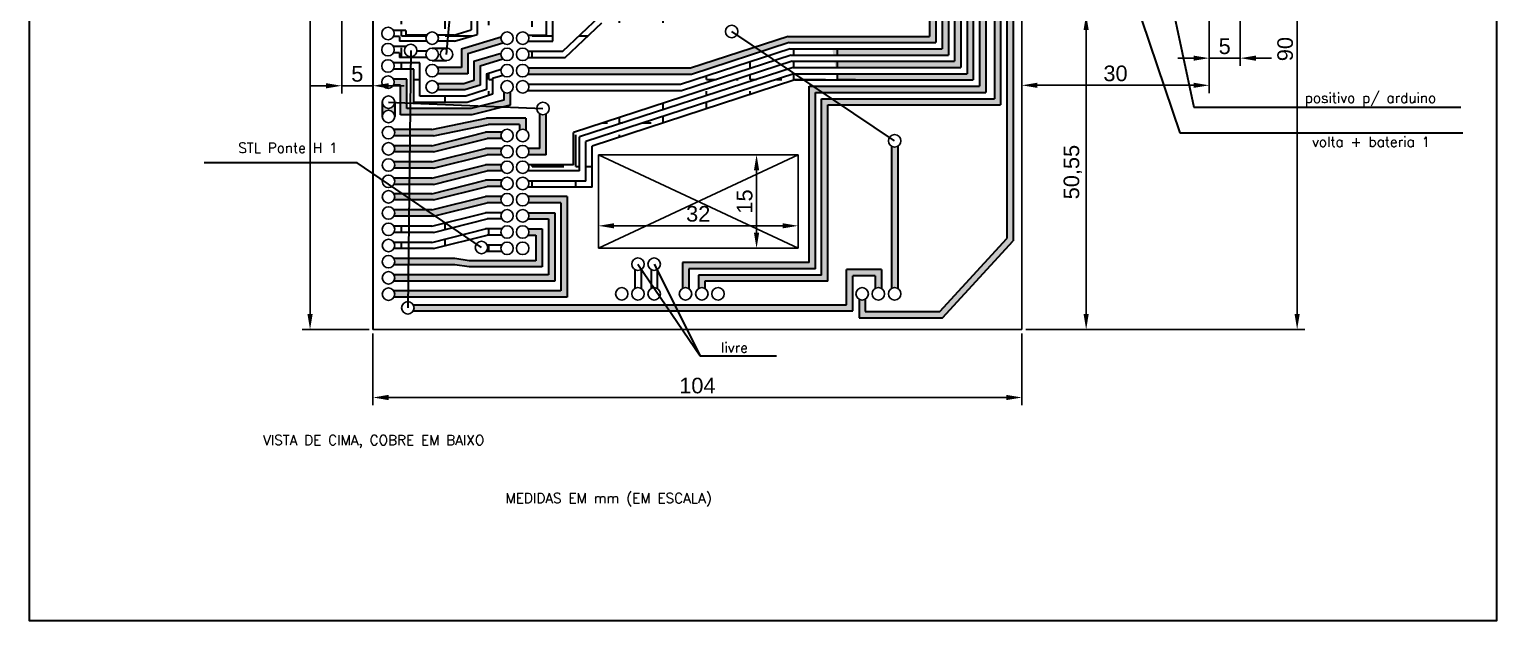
# Model space of a CAD drawing. Header units: millimetres. Extents: x -2700 to -2171, y -729 to -455.
# Drawn here: x -2700 to -2464.8, y -729.4 to -634.6 of the extents above; entities that cross this region are included whole.
import ezdxf

# ---------------------------------------------------------------- set-up
doc = ezdxf.new("R2010")
doc.units = ezdxf.units.MM
doc.styles.add('200-R060', font='romans.shx', dxfattribs={"height": 30})
doc.styles.get("Standard").update_dxf_attribs({"font": 'arial.ttf'})
doc.dimstyles.new('ISO-25', dxfattribs={"dimtxt": 2.5, "dimasz": 2.5, "dimexe": 1.25, "dimexo": 0.625, "dimtad": 1, "dimtxsty": 'Standard', "dimcen": 2.5, "dimadec": 0, "dimazin": 0, "dimtfac": 1, "dimtmove": 0, "dimatfit": 3, "dimfxl": 1, "dimarcsym": 0})
pattern_1 = [(0, (0, 0), (0, 6.985), [5.08, -1.905]), (90, (0, 0), (-6.985, 4e-16), [5.08, -1.905])]

# ---------------------------------------------------------------- blocks, each defined once
blk = doc.blocks.new('*D5')
at = {"color": 0, "lineweight": -2, "transparency": 16777216}
for p, q in [((-2645.53, -502.75), (-2656.23, -502.75)), ((-2654.98, -505.25), (-2654.98, -680.25)), ((-2645.53, -682.75), (-2656.23, -682.75))]:
    blk.add_line(p, q, dxfattribs=at)
at = {"color": 0, "lineweight": 30, "transparency": 16777216}
for points in [[(-2655.4, -505.25), (-2654.56, -505.25), (-2654.98, -502.75)], [(-2655.4, -680.25), (-2654.56, -680.25), (-2654.98, -682.75)]]:
    blk.add_solid(points, dxfattribs=at)
at = {"layer": 'Defpoints', "color": 0, "lineweight": 30, "transparency": 16777216}
for p in [(-2644.91, -502.75), (-2654.98, -682.75), (-2644.91, -682.75)]:
    blk.add_point(p, dxfattribs=at)
at = {"color": 0, "lineweight": 30, "transparency": 16777216, "insert": (-2656.88, -592.75), "char_height": 2.5, "attachment_point": 5, "rotation": 90}
blk.add_mtext('180', dxfattribs=at)
blk = doc.blocks.new('*D6')
at = {"color": 0, "lineweight": -2, "transparency": 16777216}
for p, q in [((-2575.93, -592.75), (-2495.55, -592.75)), ((-2496.8, -595.25), (-2496.8, -680.25)), ((-2538.93, -682.75), (-2495.55, -682.75))]:
    blk.add_line(p, q, dxfattribs=at)
at = {"color": 0, "lineweight": 30, "transparency": 16777216}
for points in [[(-2497.22, -595.25), (-2496.39, -595.25), (-2496.8, -592.75)], [(-2497.22, -680.25), (-2496.39, -680.25), (-2496.8, -682.75)]]:
    blk.add_solid(points, dxfattribs=at)
at = {"layer": 'Defpoints', "color": 0, "lineweight": 30, "transparency": 16777216}
for p in [(-2576.56, -592.75), (-2539.56, -682.75), (-2496.8, -682.75)]:
    blk.add_point(p, dxfattribs=at)
at = {"color": 0, "lineweight": 30, "transparency": 16777216, "insert": (-2498.71, -637.75), "char_height": 2.5, "attachment_point": 5, "rotation": 90}
blk.add_mtext('90', dxfattribs=at)
blk = doc.blocks.new('*D7')
at = {"color": 0, "lineweight": -2, "transparency": 16777216}
for p, q in [((-2608.78, -669.08), (-2608.78, -664.85)), ((-2576.77, -669.07), (-2576.77, -664.85)), ((-2606.28, -666.1), (-2579.27, -666.1))]:
    blk.add_line(p, q, dxfattribs=at)
at = {"color": 0, "lineweight": 30, "transparency": 16777216}
for points in [[(-2606.28, -665.68), (-2606.28, -666.51), (-2608.78, -666.1)], [(-2579.27, -665.68), (-2579.27, -666.51), (-2576.77, -666.1)]]:
    blk.add_solid(points, dxfattribs=at)
at = {"layer": 'Defpoints', "color": 0, "lineweight": 30, "transparency": 16777216}
for p in [(-2576.77, -666.1), (-2608.78, -669.7), (-2576.77, -669.7)]:
    blk.add_point(p, dxfattribs=at)
at = {"color": 0, "lineweight": 30, "transparency": 16777216, "insert": (-2592.78, -664.19), "char_height": 2.5, "attachment_point": 5}
blk.add_mtext('32', dxfattribs=at)
blk = doc.blocks.new('*D8')
at = {"color": 0, "lineweight": -2, "transparency": 16777216}
for p, q in [((-2577.4, -654.7), (-2584.68, -654.7)), ((-2583.43, -657.2), (-2583.43, -667.2)), ((-2577.4, -669.7), (-2584.68, -669.7))]:
    blk.add_line(p, q, dxfattribs=at)
at = {"color": 0, "lineweight": 30, "transparency": 16777216}
for points in [[(-2583.85, -657.2), (-2583.01, -657.2), (-2583.43, -654.7)], [(-2583.85, -667.2), (-2583.01, -667.2), (-2583.43, -669.7)]]:
    blk.add_solid(points, dxfattribs=at)
at = {"layer": 'Defpoints', "color": 0, "lineweight": 30, "transparency": 16777216}
for p in [(-2576.77, -654.7), (-2583.43, -669.7), (-2576.77, -669.7)]:
    blk.add_point(p, dxfattribs=at)
at = {"color": 0, "lineweight": 30, "transparency": 16777216, "insert": (-2585.33, -662.2), "char_height": 2.5, "attachment_point": 5, "rotation": 90}
blk.add_mtext('15', dxfattribs=at)
blk = doc.blocks.new('*D9')
at = {"color": 0, "lineweight": -2, "transparency": 16777216}
for p, q in [((-2644.91, -683.38), (-2644.91, -694.89)), ((-2540.91, -683.38), (-2540.91, -694.89)), ((-2642.41, -693.64), (-2543.41, -693.64))]:
    blk.add_line(p, q, dxfattribs=at)
at = {"color": 0, "lineweight": 30, "transparency": 16777216}
for points in [[(-2642.41, -693.22), (-2642.41, -694.06), (-2644.91, -693.64)], [(-2543.41, -693.22), (-2543.41, -694.06), (-2540.91, -693.64)]]:
    blk.add_solid(points, dxfattribs=at)
at = {"layer": 'Defpoints', "color": 0, "lineweight": 30, "transparency": 16777216}
for p in [(-2644.91, -682.75), (-2540.91, -682.75), (-2540.91, -693.64)]:
    blk.add_point(p, dxfattribs=at)
at = {"color": 0, "lineweight": 30, "transparency": 16777216, "insert": (-2592.91, -691.74), "char_height": 2.5, "attachment_point": 5}
blk.add_mtext('104', dxfattribs=at)
blk = doc.blocks.new('*D10')
at = {"color": 0, "lineweight": -2, "transparency": 16777216}
for p, q in [((-2540.28, -632.2), (-2529.36, -632.2)), ((-2530.61, -680.25), (-2530.61, -634.7)), ((-2540.28, -682.75), (-2529.36, -682.75))]:
    blk.add_line(p, q, dxfattribs=at)
at = {"color": 0, "lineweight": 30, "transparency": 16777216}
for points in [[(-2531.03, -634.7), (-2530.2, -634.7), (-2530.61, -632.2)], [(-2531.03, -680.25), (-2530.2, -680.25), (-2530.61, -682.75)]]:
    blk.add_solid(points, dxfattribs=at)
at = {"layer": 'Defpoints', "color": 0, "lineweight": 30, "transparency": 16777216}
for p in [(-2540.91, -632.2), (-2530.61, -632.2), (-2540.91, -682.75)]:
    blk.add_point(p, dxfattribs=at)
at = {"color": 0, "lineweight": 30, "transparency": 16777216, "insert": (-2532.74, -657.48), "char_height": 2.5, "attachment_point": 5, "rotation": 90}
blk.add_mtext('50,55', dxfattribs=at)
blk = doc.blocks.new('*D18')
at = {"color": 0, "lineweight": -2, "transparency": 16777216}
for p, q in [((-2540.91, -632.83), (-2540.91, -644.81)), ((-2510.91, -632.83), (-2510.91, -644.81)), ((-2538.41, -643.56), (-2513.41, -643.56))]:
    blk.add_line(p, q, dxfattribs=at)
at = {"color": 0, "lineweight": 30, "transparency": 16777216}
for points in [[(-2538.41, -643.14), (-2538.41, -643.98), (-2540.91, -643.56)], [(-2513.41, -643.14), (-2513.41, -643.98), (-2510.91, -643.56)]]:
    blk.add_solid(points, dxfattribs=at)
at = {"layer": 'Defpoints', "color": 0, "lineweight": 30, "transparency": 16777216}
for p in [(-2540.91, -632.2), (-2510.91, -632.2), (-2510.91, -643.56)]:
    blk.add_point(p, dxfattribs=at)
at = {"color": 0, "lineweight": 30, "transparency": 16777216, "insert": (-2525.91, -641.66), "char_height": 2.5, "attachment_point": 5}
blk.add_mtext('30', dxfattribs=at)
blk = doc.blocks.new('*D32')
at = {"color": 0, "lineweight": -2, "transparency": 16777216}
for p, q in [((-2649.91, -627.38), (-2649.91, -644.88)), ((-2644.91, -627.38), (-2644.91, -644.88)), ((-2652.41, -643.63), (-2654.91, -643.63)), ((-2649.91, -643.63), (-2644.91, -643.63)), ((-2642.41, -643.63), (-2639.91, -643.63))]:
    blk.add_line(p, q, dxfattribs=at)
at = {"color": 0, "lineweight": 30, "transparency": 16777216}
for points in [[(-2652.41, -643.22), (-2652.41, -644.05), (-2649.91, -643.63)], [(-2642.41, -643.22), (-2642.41, -644.05), (-2644.91, -643.63)]]:
    blk.add_solid(points, dxfattribs=at)
at = {"layer": 'Defpoints', "color": 0, "lineweight": 30, "transparency": 16777216}
for p in [(-2649.91, -626.75), (-2644.91, -626.75), (-2644.91, -643.63)]:
    blk.add_point(p, dxfattribs=at)
at = {"color": 0, "lineweight": 30, "transparency": 16777216, "insert": (-2647.41, -641.74), "char_height": 2.5, "attachment_point": 5}
blk.add_mtext('5', dxfattribs=at)
blk = doc.blocks.new('*D34')
at = {"color": 0, "lineweight": -2, "transparency": 16777216}
for p, q in [((-2505.91, -627.38), (-2505.91, -640.45)), ((-2510.91, -632.83), (-2510.91, -640.45)), ((-2513.41, -639.2), (-2515.91, -639.2)), ((-2505.91, -639.2), (-2510.91, -639.2)), ((-2503.41, -639.2), (-2500.91, -639.2))]:
    blk.add_line(p, q, dxfattribs=at)
at = {"color": 0, "lineweight": 30, "transparency": 16777216}
for points in [[(-2513.41, -638.79), (-2513.41, -639.62), (-2510.91, -639.2)], [(-2503.41, -638.79), (-2503.41, -639.62), (-2505.91, -639.2)]]:
    blk.add_solid(points, dxfattribs=at)
at = {"layer": 'Defpoints', "color": 0, "lineweight": 30, "transparency": 16777216}
for p in [(-2505.91, -626.75), (-2510.91, -632.2), (-2510.91, -639.2)]:
    blk.add_point(p, dxfattribs=at)
at = {"color": 0, "lineweight": 30, "transparency": 16777216, "insert": (-2508.41, -637.31), "char_height": 2.5, "attachment_point": 5}
blk.add_mtext('5', dxfattribs=at)

msp = doc.modelspace()

# ---------------------------------------------------------------- hatches: boundary and pattern name
at = {"lineweight": 30}
h = msp.add_hatch(color=2, dxfattribs=at)
h.dxf.hatch_style = 1
h.paths.add_polyline_path([(-2526.909, -563.157), (-2527.909, -563.157), (-2527.909, -590.77), (-2527.909, -597.656), (-2534.487, -597.656), (-2534.487, -607.335), (-2535.121, -607.335, -0.1316527), (-2534.987, -607.835, -0.1316527), (-2535.121, -608.335), (-2533.487, -608.335), (-2533.487, -598.656), (-2522.495, -598.656), (-2522.495, -610.785), (-2521.495, -610.749), (-2521.495, -597.656), (-2526.909, -597.656), (-2526.909, -590.77)])
h.paths.add_polyline_path([(-2528.909, -563.157), (-2529.909, -563.157), (-2529.909, -595.656), (-2533.851, -595.656), (-2536.487, -595.656), (-2536.487, -604.469, -0.2679496), (-2535.487, -604.469), (-2535.487, -596.656), (-2528.909, -596.656)])
h.paths.add_polyline_path([(-2535.217, -591.136), (-2536.235, -591.136), (-2536.235, -582.882), (-2538.27, -582.882, -0.1316527), (-2538.136, -583.382, -0.1316527), (-2538.27, -583.882), (-2537.235, -583.882), (-2537.235, -591.136), (-2542.407, -591.136), (-2542.407, -611.5), (-2541.407, -611.464), (-2541.407, -592.136), (-2535.217, -592.136, -0.1316527), (-2535.351, -591.636, -0.1316527)])
h.paths.add_polyline_path([(-2541.407, -611.464), (-2542.407, -611.5), (-2542.407, -624.677), (-2532.009, -624.677), (-2532.009, -618.673), (-2535.121, -618.673, -0.1316527), (-2534.987, -619.173, -0.1316527), (-2535.121, -619.673), (-2533.009, -619.673), (-2533.009, -623.677), (-2541.407, -623.677)], flags=17)
h.paths.add_polyline_path([(-2527.928, -613.735), (-2535.487, -613.735), (-2535.487, -611.251), (-2535.595, -611.255, -0.1854386), (-2536.312, -611.281), (-2536.487, -611.287), (-2536.487, -614.735), (-2528.928, -614.735), (-2528.928, -627.677), (-2545.316, -627.677), (-2545.316, -645.706), (-2569.95, -645.706), (-2569.782, -646.706), (-2544.316, -646.706), (-2544.316, -628.677), (-2527.928, -628.677)])
h.paths.add_polyline_path([(-2530.009, -616.173), (-2535.121, -616.173, -0.1316527), (-2534.987, -616.673, -0.1316527), (-2535.121, -617.173), (-2531.009, -617.173), (-2531.009, -625.677), (-2547.697, -625.677), (-2547.697, -643.706), (-2570.285, -643.706), (-2570.117, -644.706), (-2546.697, -644.706), (-2546.697, -626.677), (-2530.009, -626.677)])
h = msp.add_hatch(dxfattribs=at)
h.set_pattern_fill('ANGLE', color=2)
h.set_pattern_definition(pattern_1)
h.paths.add_polyline_path([(-2620.53, -580.413), (-2621.53, -580.413), (-2621.53, -618.689), (-2617.1, -623.844), (-2617.1, -635.502), (-2620.041, -635.502, -0.1316527), (-2619.907, -636.002, -0.1316527), (-2620.041, -636.502), (-2616.1, -636.502), (-2616.1, -623.473), (-2620.53, -618.318)])
h = msp.add_hatch(color=2, dxfattribs=at)
h.dxf.hatch_style = 1
h.paths.add_polyline_path([(-2542.316, -668.505), (-2542.316, -631.202), (-2526.316, -631.202), (-2521.495, -611.344), (-2521.495, -610.749), (-2522.495, -610.785), (-2522.495, -611.224), (-2527.103, -630.202), (-2543.316, -630.202), (-2543.316, -668.116), (-2554.065, -679.842), (-2566.007, -679.842), (-2566.007, -677.868, -0.2679496), (-2567.007, -677.868), (-2567.007, -680.842), (-2553.625, -680.842)])
h = msp.add_hatch(dxfattribs=at)
h.set_pattern_fill('ANGLE', color=2)
h.set_pattern_definition(pattern_1)
h.paths.add_polyline_path([(-2633.907, -611.509), (-2634.907, -611.496), (-2634.907, -623.873), (-2632.01, -626.391), (-2631.9, -625.162), (-2633.907, -623.417)])
h.paths.add_polyline_path([(-2631.107, -611.545), (-2632.107, -611.532), (-2632.107, -621.037, -0.2679496), (-2631.107, -621.037)])
h.paths.add_polyline_path([(-2631.9, -625.162), (-2632.01, -626.391), (-2629.186, -628.847), (-2629.186, -634.652), (-2631.961, -635.502), (-2632.83, -635.502), (-2632.92, -636.502), (-2631.811, -636.502), (-2628.186, -635.391), (-2628.186, -628.391)])
h.paths.add_polyline_path([(-2632.83, -635.502), (-2634.541, -635.502, -0.1316527), (-2634.407, -636.002, -0.1316527), (-2634.541, -636.502), (-2632.92, -636.502)])
h.paths.add_polyline_path([(-2625.46, -625.173), (-2629.101, -620.935), (-2629.101, -611.571), (-2630.101, -611.558), (-2630.101, -621.306), (-2626.46, -625.543), (-2626.46, -633.902), (-2624.273, -633.902, -0.1316527), (-2624.407, -633.402, -0.1316527), (-2624.273, -632.902), (-2625.46, -632.902)])
h.paths.add_polyline_path([(-2622.907, -625.075), (-2627.101, -620.194), (-2627.101, -611.597), (-2628.101, -611.584), (-2628.101, -620.565), (-2623.907, -625.446), (-2623.907, -629.936, -0.2679496), (-2622.907, -629.936)])
h.paths.add_polyline_path([(-2620.407, -624.916), (-2625.03, -619.536), (-2625.03, -611.623), (-2626.03, -611.61), (-2626.03, -619.907), (-2621.407, -625.287), (-2621.407, -629.936, -0.2679496), (-2620.407, -629.936)])
h.paths.add_polyline_path([(-2618.1, -624.532), (-2623.03, -618.795), (-2623.03, -611.649), (-2624.03, -611.636), (-2624.03, -619.165), (-2619.1, -624.902), (-2619.1, -633.202), (-2619.927, -633.202, -0.050395), (-2619.907, -633.402, -0.2360462), (-2620.307, -634.202), (-2618.1, -634.202)])
h.paths.add_polyline_path([(-2616.1, -623.473), (-2620.53, -618.318), (-2620.53, -611.681), (-2621.53, -611.668), (-2621.53, -618.689), (-2617.1, -623.844), (-2617.1, -635.502), (-2620.041, -635.502, -0.1316527), (-2619.907, -636.002, -0.1316527), (-2620.041, -636.502), (-2616.1, -636.502)])
h.paths.add_polyline_path([(-2608.209, -633.519), (-2592.307, -633.519), (-2589.505, -626.332, -0.2679496), (-2590.437, -625.969), (-2592.991, -632.519), (-2608.608, -632.519), (-2614.492, -638.102), (-2620.041, -638.102, -0.1316527), (-2619.907, -638.602, -0.1316527), (-2620.041, -639.102), (-2614.093, -639.102)])
h = msp.add_hatch(color=2, dxfattribs=at)
h.dxf.hatch_style = 1
h.paths.add_polyline_path([(-2554.697, -615.294), (-2555.697, -615.249), (-2555.697, -635.706), (-2571.626, -635.706), (-2571.458, -636.706), (-2554.697, -636.706)])
h.paths.add_polyline_path([(-2552.697, -615.385), (-2553.697, -615.339), (-2553.697, -637.706), (-2571.29, -637.706), (-2571.123, -638.706), (-2552.697, -638.706)])
h.paths.add_polyline_path([(-2550.697, -615.475), (-2551.697, -615.43), (-2551.697, -639.706), (-2570.955, -639.706), (-2570.788, -640.706), (-2550.697, -640.706)])
h.paths.add_polyline_path([(-2548.697, -615.566), (-2549.697, -615.52), (-2549.697, -641.706), (-2570.62, -641.706), (-2570.452, -642.706), (-2548.697, -642.706)])
h = msp.add_hatch(dxfattribs=at)
h.set_pattern_fill('ANGLE', color=2)
h.set_pattern_definition(pattern_1)
h.paths.add_polyline_path([(-2625.724, -642.436), (-2624.088, -641.934, -0.2082155), (-2624.407, -641.202, -0.0565776), (-2624.381, -640.978), (-2626.724, -641.697), (-2626.724, -644.239), (-2630.018, -645.302), (-2634.541, -645.302), (-2637.375, -645.302), (-2637.375, -639.952), (-2638.875, -639.952), (-2638.886, -640.952), (-2638.375, -640.952), (-2638.375, -646.302), (-2629.828, -646.302), (-2625.724, -644.969)])
h.paths.add_polyline_path([(-2638.875, -639.952), (-2641.615, -639.952, -0.1316527), (-2641.481, -640.452, -0.1316527), (-2641.615, -640.952), (-2638.886, -640.952)])
h.paths.add_polyline_path([(-2639.648, -637.362), (-2639.648, -637.352), (-2641.615, -637.352, -0.1316527), (-2641.481, -637.852, -0.1316527), (-2641.615, -638.352), (-2640.648, -638.352), (-2640.648, -639.102), (-2638.865, -639.102), (-2638.864, -638.969, -0.4109385), (-2639.853, -637.969, -0.1643158)])
h.paths.add_polyline_path([(-2636.273, -638.102), (-2637.862, -638.102, -0.3786113), (-2638.864, -638.969), (-2638.865, -639.102), (-2636.273, -639.102, -0.1316527), (-2636.407, -638.602, -0.1316527)])
h.paths.add_polyline_path([(-2636.407, -636.002, -0.1316527), (-2636.273, -635.502), (-2639.648, -635.502), (-2639.648, -634.752), (-2641.615, -634.752, -0.1316527), (-2641.481, -635.252, -0.1316527), (-2641.615, -635.752), (-2640.648, -635.752), (-2640.648, -636.502), (-2636.273, -636.502, -0.1316527)])
h.paths.add_polyline_path([(-2639.927, -632.752, -0.4142136), (-2638.927, -631.752), (-2642.481, -631.752, -0.4142135), (-2641.481, -632.752, -0.4142136), (-2642.481, -633.752), (-2638.927, -633.752, -0.4142135)])
h.paths.add_polyline_path([(-2638.927, -628.702, -0.4142136), (-2639.927, -627.702), (-2640.642, -627.702), (-2643.064, -629.44, -0.61075), (-2641.481, -630.252, -0.2416576), (-2641.898, -631.065), (-2638.927, -628.933)])
h.paths.add_polyline_path([(-2639.509, -626.89), (-2640.642, -627.702), (-2639.927, -627.702, -0.2416576)])
h.paths.add_polyline_path([(-2634.407, -627.109, -1), (-2636.407, -627.109), (-2636.407, -629.771), (-2635.938, -630.155, -0.5895537), (-2634.407, -631.002)])
h.paths.add_polyline_path([(-2636.407, -629.771), (-2636.407, -631.002, -0.2582148), (-2635.938, -630.155)])
h.paths.add_polyline_path([(-2632.626, -632.869), (-2633.073, -632.502), (-2635.407, -632.502, -0.4142136), (-2634.407, -633.502, -0.4142136), (-2635.407, -634.502), (-2632.74, -634.502), (-2632.698, -634.036, -0.1416127), (-2632.852, -633.502, -0.1733071)])
h.paths.add_polyline_path([(-2632.56, -632.502), (-2633.073, -632.502), (-2632.626, -632.869, -0.013939), (-2632.589, -632.827)])
h.paths.add_polyline_path([(-2631.852, -632.502), (-2632.56, -632.502), (-2632.589, -632.827, -0.2101735)])
h = msp.add_hatch(color=2, dxfattribs=at)
h.dxf.hatch_style = 1
h.paths.add_polyline_path([(-2624.088, -636.734, -0.2082155), (-2624.407, -636.002, -0.0565776), (-2624.381, -635.778), (-2630.724, -637.723), (-2630.724, -640.702), (-2634.541, -640.702, -0.1316527), (-2634.407, -641.202, -0.1316527), (-2634.541, -641.702), (-2629.724, -641.702), (-2629.724, -638.463)])
h.paths.add_polyline_path([(-2628.724, -639.71), (-2628.724, -642.783), (-2630.333, -643.302), (-2634.541, -643.302, -0.1316527), (-2634.407, -643.802, -0.1316527), (-2634.541, -644.302), (-2630.175, -644.302), (-2627.724, -643.511), (-2627.724, -640.449), (-2624.088, -639.334, -0.2082155), (-2624.407, -638.602, -0.0565776), (-2624.381, -638.378)])
h.paths.add_polyline_path([(-2639.467, -647.302), (-2639.467, -642.552), (-2641.615, -642.552, -0.1316527), (-2641.481, -643.052, -0.1316527), (-2641.615, -643.552), (-2640.467, -643.552), (-2640.467, -648.302), (-2629.045, -648.302), (-2622.907, -646.735), (-2622.907, -644.668, -0.2679496), (-2623.907, -644.668), (-2623.907, -645.96), (-2629.139, -647.302)])
h.paths.add_polyline_path([(-2641.407, -648.555), (-2641.407, -646.257, -0.9999997), (-2643.407, -646.257), (-2643.407, -648.555, -0.9999997)])
h.paths.add_polyline_path([(-2635.198, -651.654), (-2626.395, -649.839), (-2621.407, -649.839), (-2621.407, -650.736, -0.2679496), (-2620.407, -650.736), (-2620.407, -648.839), (-2626.685, -648.839), (-2635.489, -650.654), (-2641.541, -650.654, -0.1316527), (-2641.407, -651.154, -0.1316527), (-2641.541, -651.654)])
h.paths.add_polyline_path([(-2641.541, -653.254, -0.1316527), (-2641.407, -653.754, -0.1316527), (-2641.541, -654.254), (-2635.198, -654.254), (-2626.595, -652.102), (-2624.273, -652.102, -0.1316527), (-2624.407, -651.602, -0.1316527), (-2624.273, -651.102), (-2626.885, -651.102), (-2635.489, -653.254)])
h.paths.add_polyline_path([(-2641.541, -655.854, -0.1316527), (-2641.407, -656.354, -0.1316527), (-2641.541, -656.854), (-2635.198, -656.854), (-2626.595, -654.702), (-2624.273, -654.702, -0.1316527), (-2624.407, -654.202, -0.1316527), (-2624.273, -653.702), (-2626.885, -653.702), (-2635.489, -655.854)])
h.paths.add_polyline_path([(-2641.541, -658.454, -0.1316527), (-2641.407, -658.954, -0.1316527), (-2641.541, -659.454), (-2635.198, -659.454), (-2626.595, -657.302), (-2624.207, -657.302, -0.1622779), (-2624.407, -656.702, -0.1032438), (-2624.323, -656.302), (-2626.885, -656.302), (-2635.489, -658.454)])
h.paths.add_polyline_path([(-2635.198, -661.954), (-2626.595, -659.802), (-2624.273, -659.802, -0.1316527), (-2624.407, -659.302, -0.1316527), (-2624.273, -658.802), (-2626.885, -658.802), (-2635.489, -660.954), (-2641.541, -660.954, -0.1316527), (-2641.407, -661.454, -0.1316527), (-2641.541, -661.954)])
h.paths.add_polyline_path([(-2635.198, -664.554), (-2626.595, -662.402), (-2624.273, -662.402, -0.1316527), (-2624.407, -661.902, -0.1316527), (-2624.273, -661.402), (-2626.885, -661.402), (-2635.489, -663.554), (-2641.541, -663.554, -0.1316527), (-2641.407, -664.054, -0.1316527), (-2641.541, -664.554)])
h.paths.add_polyline_path([(-2620.041, -653.702, -0.1316527), (-2619.907, -654.202, -0.1316527), (-2620.041, -654.702), (-2617.161, -654.702), (-2617.161, -648.142, -0.2679496), (-2618.161, -648.142), (-2618.161, -653.702)])
h = msp.add_hatch(color=2, dxfattribs=at)
h.dxf.hatch_style = 1
h.paths.add_polyline_path([(-2578.225, -636.706), (-2571.458, -636.706), (-2571.626, -635.706), (-2578.383, -635.706), (-2594.024, -640.802), (-2619.99, -640.802, -0.1032438), (-2619.907, -641.202, -0.1622779), (-2620.107, -641.802), (-2593.865, -641.802)])
h = msp.add_hatch(dxfattribs=at)
h.set_pattern_fill('ANGLE', color=2)
h.set_pattern_definition(pattern_1)
h.paths.add_polyline_path([(-2633.109, -637.602), (-2635.407, -637.602, -0.4142134), (-2634.407, -638.602, -0.4142136), (-2635.407, -639.602), (-2633.109, -639.602, -0.4142134), (-2634.109, -638.602, -0.4142136)])
h = msp.add_hatch(dxfattribs=at)
h.set_pattern_fill('ANGLE', color=2)
h.set_pattern_definition(pattern_1)
h.paths.add_polyline_path([(-2580.518, -639.557), (-2581.572, -638.849), (-2595.613, -643.424), (-2619.981, -643.424, -0.0973974), (-2619.907, -643.802, -0.1691958), (-2620.123, -644.424), (-2595.454, -644.424)])
h.paths.add_polyline_path([(-2567.783, -637.706), (-2578.066, -637.706), (-2581.572, -638.849), (-2580.518, -639.557), (-2577.907, -638.706), (-2567.735, -638.706)])
h.paths.add_polyline_path([(-2567.687, -639.706), (-2577.748, -639.706), (-2579.464, -640.266), (-2578.411, -640.974), (-2577.589, -640.706), (-2567.64, -640.706)])
h.paths.add_polyline_path([(-2567.592, -641.706), (-2577.321, -641.706), (-2575.834, -642.706), (-2567.544, -642.706)])
h.paths.add_polyline_path([(-2577.272, -642.706), (-2575.834, -642.706), (-2577.321, -641.706), (-2577.431, -641.706), (-2610.779, -652.572), (-2610.779, -658.924), (-2619.981, -658.924, -0.0973974), (-2619.907, -659.302, -0.1691958), (-2620.123, -659.924), (-2609.779, -659.924), (-2609.779, -653.298)])
h.paths.add_polyline_path([(-2578.411, -640.974), (-2579.464, -640.266), (-2612.779, -651.12), (-2612.779, -656.302), (-2619.99, -656.302, -0.1032438), (-2619.907, -656.702, -0.1622779), (-2620.107, -657.302), (-2611.779, -657.302), (-2611.779, -651.846)])
h = msp.add_hatch(color=2, dxfattribs=at)
h.dxf.hatch_style = 1
h.paths.add_polyline_path([(-2574.009, -644.706), (-2570.117, -644.706), (-2570.285, -643.706), (-2575.009, -643.706), (-2575.009, -671.995), (-2595.307, -672.002), (-2595.307, -676.136, -0.2679496), (-2594.307, -676.136), (-2594.307, -673.002), (-2574.009, -672.995)])
h.paths.add_polyline_path([(-2572.009, -646.706), (-2569.782, -646.706), (-2569.95, -645.706), (-2573.009, -645.706), (-2573.009, -673.995), (-2592.707, -674.002), (-2592.707, -676.136, -0.2679496), (-2591.707, -676.136), (-2591.707, -675.002), (-2572.009, -674.994)])
h.paths.add_polyline_path([(-2563.407, -673.1), (-2569.009, -673.1), (-2569.009, -678.752), (-2638.449, -678.752, -0.1316527), (-2638.315, -679.252, -0.1316527), (-2638.449, -679.752), (-2568.009, -679.752), (-2568.009, -674.1), (-2564.407, -674.1), (-2564.407, -676.136, -0.2679496), (-2563.407, -676.136)])
h.paths.add_polyline_path([(-2560.807, -653.34, -0.2679496), (-2561.807, -653.34), (-2561.807, -676.136, -0.2679496), (-2560.807, -676.136)])
h = msp.add_hatch(color=2, dxfattribs=at)
h.dxf.hatch_style = 1
h.paths.add_polyline_path([(-2614.779, -662.402), (-2614.779, -676.554), (-2641.541, -676.554, -0.1316527), (-2641.407, -677.054, -0.1316527), (-2641.541, -677.554), (-2613.779, -677.554), (-2613.779, -661.402), (-2620.041, -661.402, -0.1316548), (-2619.907, -661.902, -0.1316506), (-2620.041, -662.402)])
h.paths.add_polyline_path([(-2615.779, -664.002), (-2620.041, -664.002, -0.1316527), (-2619.907, -664.502, -0.1316527), (-2620.041, -665.002), (-2616.779, -665.002), (-2616.779, -673.954), (-2641.541, -673.954, -0.1316527), (-2641.407, -674.454, -0.1316527), (-2641.541, -674.954), (-2615.779, -674.954)], flags=17)
h.paths.add_polyline_path([(-2617.779, -666.602), (-2620.041, -666.602, -0.1316527), (-2619.907, -667.102, -0.1316527), (-2620.041, -667.602), (-2618.779, -667.602), (-2618.779, -671.702), (-2629.471, -671.702), (-2631.792, -671.354), (-2641.541, -671.354, -0.1316527), (-2641.407, -671.854, -0.1316527), (-2641.541, -672.354), (-2631.792, -672.354), (-2629.471, -672.702), (-2617.779, -672.702)], flags=16)
h = msp.add_hatch(dxfattribs=at)
h.set_pattern_fill('ANGLE', color=2)
h.set_pattern_definition(pattern_1)
h.paths.add_polyline_path([(-2626.595, -667.602), (-2624.273, -667.602, -0.1316527), (-2624.407, -667.102, -0.1316527), (-2624.273, -666.602), (-2626.885, -666.602), (-2635.489, -668.754), (-2639.197, -668.754), (-2639.209, -669.754), (-2635.198, -669.754)])
h.paths.add_polyline_path([(-2639.197, -668.754), (-2641.541, -668.754, -0.1316527), (-2641.407, -669.254, -0.1316527), (-2641.541, -669.754), (-2639.209, -669.754)])
h.paths.add_polyline_path([(-2639.168, -666.154), (-2641.541, -666.154, -0.1316527), (-2641.407, -666.654, -0.1316527), (-2641.541, -667.154), (-2639.18, -667.154)])
h.paths.add_polyline_path([(-2626.595, -665.002), (-2624.273, -665.002, -0.1316527), (-2624.407, -664.502, -0.1316527), (-2624.273, -664.002), (-2626.885, -664.002), (-2635.489, -666.154), (-2639.168, -666.154), (-2639.18, -667.154), (-2635.198, -667.154)])
h = msp.add_hatch(dxfattribs=at)
h.set_pattern_fill('ANGLE', color=2)
h.set_pattern_definition(pattern_1)
h.paths.add_polyline_path([(-2624.407, -669.702, -0.1316527), (-2624.273, -669.202), (-2626.588, -669.202, -0.0973974), (-2626.514, -669.581, -0.1691958), (-2626.73, -670.202), (-2624.273, -670.202, -0.1316527)])
h = msp.add_hatch(dxfattribs=at)
h.set_pattern_fill('ANGLE', color=2)
h.set_pattern_definition(pattern_1)
h.paths.add_polyline_path([(-2624.407, -669.702, -0.1316527), (-2624.273, -669.202), (-2625.995, -669.202, -0.0973974), (-2625.921, -669.581, -0.1691958), (-2626.137, -670.202), (-2624.273, -670.202, -0.1316527)])
h = msp.add_hatch(dxfattribs=at)
h.set_pattern_fill('ANGLE', color=2)
h.set_pattern_definition(pattern_1)
h.paths.add_polyline_path([(-2601.932, -673.116, -0.2679496), (-2602.932, -673.116), (-2602.932, -676.136, -0.2679496), (-2601.932, -676.136)])
h.paths.add_polyline_path([(-2599.332, -673.116, -0.2679496), (-2600.332, -673.116), (-2600.332, -676.136, -0.2679496), (-2599.332, -676.136), (-2599.332, -675.002)])

# ---------------------------------------------------------------- linework, layer by layer
at = {"color": 2, "lineweight": 30}
for p, q in [((-2555.697, -571.518), (-2555.697, -635.706)), ((-2554.697, -571.59), (-2554.697, -636.706)), ((-2551.697, -571.518), (-2551.697, -639.706)), ((-2550.697, -571.59), (-2550.697, -640.706)), ((-2553.697, -574.681), (-2553.697, -637.706)), ((-2552.697, -574.753), (-2552.697, -638.706)), ((-2549.697, -574.681), (-2549.697, -641.706)), ((-2548.697, -574.753), (-2548.697, -642.706)), ((-2617.1, -635.502), (-2617.1, -623.844)), ((-2616.1, -636.502), (-2616.1, -623.473)), ((-2547.697, -625.677), (-2547.697, -643.706)), ((-2546.697, -626.677), (-2546.697, -644.706)), ((-2545.316, -627.677), (-2545.316, -645.706)), ((-2629.186, -628.847), (-2629.186, -634.652)), ((-2628.186, -628.391), (-2628.186, -635.391)), ((-2544.316, -628.677), (-2544.316, -646.706)), ((-2543.316, -630.202), (-2543.316, -668.116)), ((-2542.316, -631.202), (-2542.316, -668.505)), ((-2639.648, -634.752), (-2641.615, -634.752)), ((-2639.648, -634.752), (-2639.648, -635.502)), ((-2631.961, -635.502), (-2629.186, -634.652)), ((-2614.492, -638.102), (-2608.608, -632.519)), ((-2614.093, -639.102), (-2608.209, -633.519)), ((-2640.648, -635.752), (-2641.615, -635.752)), ((-2640.648, -635.752), (-2640.648, -636.502)), ((-2636.273, -636.502), (-2640.648, -636.502)), ((-2636.273, -635.502), (-2639.648, -635.502)), ((-2631.961, -635.502), (-2634.541, -635.502)), ((-2631.811, -636.502), (-2634.541, -636.502)), ((-2631.811, -636.502), (-2628.186, -635.391)), ((-2630.724, -637.723), (-2624.381, -635.778)), ((-2629.724, -638.463), (-2624.088, -636.734)), ((-2620.041, -635.502), (-2617.1, -635.502)), ((-2620.041, -636.502), (-2616.1, -636.502)), ((-2578.383, -635.706), (-2594.024, -640.802)), ((-2578.225, -636.706), (-2593.865, -641.802)), ((-2578.383, -635.706), (-2555.697, -635.706)), ((-2578.225, -636.706), (-2554.697, -636.706)), ((-2639.648, -637.352), (-2641.615, -637.352)), ((-2640.648, -638.352), (-2641.615, -638.352)), ((-2640.648, -638.352), (-2640.648, -639.102)), ((-2636.273, -639.102), (-2640.648, -639.102)), ((-2639.648, -637.352), (-2639.648, -637.362)), ((-2636.273, -638.102), (-2637.862, -638.102)), ((-2635.407, -637.602), (-2633.109, -637.602)), ((-2630.724, -637.723), (-2630.724, -640.702)), ((-2629.724, -638.463), (-2629.724, -641.702)), ((-2628.724, -639.71), (-2624.381, -638.378)), ((-2627.724, -640.449), (-2624.088, -639.334)), ((-2620.041, -638.102), (-2614.492, -638.102)), ((-2620.041, -639.102), (-2614.093, -639.102)), ((-2578.066, -637.706), (-2595.613, -643.424)), ((-2577.907, -638.706), (-2595.454, -644.424)), ((-2578.066, -637.706), (-2553.697, -637.706)), ((-2577.907, -638.706), (-2552.697, -638.706)), ((-2637.375, -639.952), (-2641.615, -639.952)), ((-2638.375, -640.952), (-2641.615, -640.952)), ((-2638.375, -646.302), (-2638.375, -640.952)), ((-2637.375, -645.302), (-2637.375, -639.952)), ((-2635.407, -639.602), (-2633.109, -639.602)), ((-2630.724, -640.702), (-2634.541, -640.702)), ((-2629.724, -641.702), (-2634.541, -641.702)), ((-2628.724, -639.71), (-2628.724, -642.783)), ((-2627.724, -640.449), (-2627.724, -643.511)), ((-2626.724, -641.697), (-2624.381, -640.978)), ((-2626.724, -641.697), (-2626.724, -644.239)), ((-2593.865, -641.802), (-2620.107, -641.802)), ((-2594.024, -640.802), (-2619.99, -640.802)), ((-2577.748, -639.706), (-2612.779, -651.12)), ((-2577.589, -640.706), (-2611.779, -651.846)), ((-2577.431, -641.706), (-2610.779, -652.572)), ((-2577.748, -639.706), (-2551.697, -639.706)), ((-2577.589, -640.706), (-2550.697, -640.706)), ((-2577.431, -641.706), (-2549.697, -641.706)), ((-2639.467, -642.552), (-2641.615, -642.552)), ((-2640.467, -643.552), (-2641.615, -643.552)), ((-2640.467, -648.302), (-2640.467, -643.552)), ((-2639.467, -647.302), (-2639.467, -642.552)), ((-2630.333, -643.302), (-2634.541, -643.302)), ((-2628.724, -642.783), (-2630.333, -643.302)), ((-2627.724, -643.511), (-2630.175, -644.302)), ((-2626.724, -644.239), (-2630.018, -645.302)), ((-2625.724, -642.436), (-2624.088, -641.934)), ((-2625.724, -642.436), (-2625.724, -644.969)), ((-2595.613, -643.424), (-2619.981, -643.424)), ((-2577.272, -642.706), (-2609.779, -653.298)), ((-2577.272, -642.706), (-2548.697, -642.706)), ((-2575.009, -671.995), (-2575.009, -643.706)), ((-2575.009, -643.706), (-2547.697, -643.706)), ((-2643.407, -646.257), (-2643.407, -648.555)), ((-2641.407, -646.257), (-2641.407, -648.555)), ((-2629.828, -646.302), (-2638.375, -646.302)), ((-2632.152, -645.302), (-2637.375, -645.302)), ((-2630.175, -644.302), (-2634.541, -644.302)), ((-2630.018, -645.302), (-2634.541, -645.302)), ((-2625.724, -644.969), (-2629.828, -646.302)), ((-2623.907, -645.96), (-2629.139, -647.302)), ((-2623.907, -644.668), (-2623.907, -645.96)), ((-2622.907, -644.668), (-2622.907, -646.735)), ((-2595.454, -644.424), (-2620.123, -644.424)), ((-2574.009, -672.995), (-2574.009, -644.706)), ((-2574.009, -644.706), (-2546.697, -644.706)), ((-2573.009, -673.995), (-2573.009, -645.706)), ((-2573.009, -645.706), (-2545.316, -645.706)), ((-2629.045, -648.302), (-2640.467, -648.302)), ((-2629.139, -647.302), (-2639.467, -647.302)), ((-2635.489, -650.654), (-2626.685, -648.839)), ((-2622.907, -646.735), (-2629.045, -648.302)), ((-2620.407, -648.839), (-2626.685, -648.839)), ((-2620.407, -648.839), (-2620.407, -650.736)), ((-2618.161, -653.702), (-2618.161, -648.142)), ((-2617.161, -654.702), (-2617.161, -648.142)), ((-2572.009, -674.994), (-2572.009, -646.706)), ((-2572.009, -646.706), (-2544.316, -646.706)), ((-2635.489, -650.654), (-2641.541, -650.654)), ((-2635.489, -653.254), (-2626.885, -651.102)), ((-2635.198, -651.654), (-2626.395, -649.839)), ((-2624.273, -651.102), (-2626.885, -651.102)), ((-2621.407, -649.839), (-2626.395, -649.839)), ((-2621.407, -649.839), (-2621.407, -650.736)), ((-2612.779, -656.302), (-2612.779, -651.12)), ((-2635.198, -651.654), (-2641.541, -651.654)), ((-2635.489, -653.254), (-2641.541, -653.254)), ((-2635.198, -654.254), (-2626.595, -652.102)), ((-2624.273, -652.102), (-2626.595, -652.102)), ((-2611.779, -657.302), (-2611.779, -651.846)), ((-2610.779, -658.924), (-2610.779, -652.572)), ((-2609.779, -659.924), (-2609.779, -653.298)), ((-2561.807, -653.34), (-2561.807, -676.136)), ((-2560.807, -653.34), (-2560.807, -676.136)), ((-2635.198, -654.254), (-2641.541, -654.254)), ((-2635.489, -655.854), (-2641.541, -655.854)), ((-2635.489, -655.854), (-2626.885, -653.702)), ((-2635.198, -656.854), (-2626.595, -654.702)), ((-2624.273, -653.702), (-2626.885, -653.702)), ((-2624.273, -654.702), (-2626.595, -654.702)), ((-2618.161, -653.702), (-2620.041, -653.702)), ((-2617.161, -654.702), (-2620.041, -654.702)), ((-2635.198, -656.854), (-2641.541, -656.854)), ((-2635.489, -658.454), (-2626.885, -656.302)), ((-2635.198, -659.454), (-2626.595, -657.302)), ((-2624.323, -656.302), (-2626.885, -656.302)), ((-2624.207, -657.302), (-2626.595, -657.302)), ((-2611.779, -657.302), (-2620.107, -657.302)), ((-2612.779, -656.302), (-2619.99, -656.302)), ((-2635.489, -658.454), (-2641.541, -658.454)), ((-2635.198, -659.454), (-2641.541, -659.454)), ((-2635.489, -660.954), (-2626.885, -658.802)), ((-2635.198, -661.954), (-2626.595, -659.802)), ((-2624.273, -658.802), (-2626.885, -658.802)), ((-2624.273, -659.802), (-2626.595, -659.802)), ((-2609.779, -659.924), (-2620.123, -659.924)), ((-2610.779, -658.924), (-2619.981, -658.924)), ((-2635.489, -660.954), (-2641.541, -660.954)), ((-2635.198, -661.954), (-2641.541, -661.954)), ((-2635.489, -663.554), (-2626.885, -661.402)), ((-2635.198, -664.554), (-2626.595, -662.402)), ((-2624.273, -661.402), (-2626.885, -661.402)), ((-2624.273, -662.402), (-2626.595, -662.402)), ((-2613.779, -661.402), (-2620.041, -661.402)), ((-2614.779, -662.402), (-2620.041, -662.402)), ((-2614.779, -662.402), (-2614.779, -676.554)), ((-2613.779, -661.402), (-2613.779, -677.554)), ((-2635.489, -663.554), (-2641.541, -663.554)), ((-2635.198, -664.554), (-2641.541, -664.554)), ((-2635.489, -666.154), (-2626.885, -664.002)), ((-2635.198, -667.154), (-2626.595, -665.002)), ((-2624.273, -664.002), (-2626.885, -664.002)), ((-2624.273, -665.002), (-2626.595, -665.002)), ((-2620.041, -664.002), (-2615.779, -664.002)), ((-2620.041, -665.002), (-2616.779, -665.002)), ((-2616.779, -665.002), (-2616.779, -673.954)), ((-2615.779, -664.002), (-2615.779, -674.954)), ((-2635.489, -666.154), (-2641.541, -666.154)), ((-2635.198, -667.154), (-2641.541, -667.154)), ((-2635.489, -668.754), (-2626.885, -666.602)), ((-2635.198, -669.754), (-2626.595, -667.602)), ((-2624.273, -666.602), (-2626.885, -666.602)), ((-2624.273, -667.602), (-2626.595, -667.602)), ((-2620.041, -666.602), (-2617.779, -666.602)), ((-2620.041, -667.602), (-2618.779, -667.602)), ((-2618.779, -667.602), (-2618.779, -671.702)), ((-2617.779, -666.602), (-2617.779, -672.702)), ((-2635.489, -668.754), (-2641.541, -668.754)), ((-2635.198, -669.754), (-2641.541, -669.754)), ((-2624.273, -669.202), (-2626.588, -669.202)), ((-2554.065, -679.842), (-2543.316, -668.116)), ((-2553.625, -680.842), (-2542.316, -668.505)), ((-2631.792, -671.354), (-2641.541, -671.354)), ((-2631.792, -672.354), (-2641.541, -672.354)), ((-2629.471, -671.702), (-2631.792, -671.354)), ((-2629.471, -672.702), (-2631.792, -672.354)), ((-2618.779, -671.702), (-2629.471, -671.702)), ((-2624.273, -670.202), (-2626.73, -670.202)), ((-2575.009, -671.995), (-2595.307, -672.002)), ((-2595.307, -672.002), (-2595.307, -676.136)), ((-2561.807, -672.375), (-2561.807, -676.136)), ((-2616.779, -673.954), (-2641.541, -673.954)), ((-2617.779, -672.702), (-2629.471, -672.702)), ((-2602.932, -673.116), (-2602.932, -676.136)), ((-2602.932, -674.002), (-2602.932, -676.136)), ((-2601.932, -673.116), (-2601.932, -676.136)), ((-2600.332, -673.116), (-2600.332, -676.136)), ((-2600.332, -673.99), (-2600.332, -676.136)), ((-2599.332, -673.116), (-2599.332, -676.136)), ((-2595.307, -673.99), (-2595.307, -676.136)), ((-2594.307, -672.99), (-2594.307, -676.136)), ((-2574.009, -672.995), (-2594.307, -673.002)), ((-2594.307, -673.002), (-2594.307, -676.136)), ((-2592.707, -673.99), (-2592.707, -676.136)), ((-2573.009, -673.995), (-2592.707, -674.002)), ((-2592.707, -674.002), (-2592.707, -676.136)), ((-2569.009, -678.752), (-2569.009, -673.1)), ((-2563.407, -673.1), (-2569.009, -673.1)), ((-2568.009, -679.752), (-2568.009, -674.1)), ((-2564.407, -674.1), (-2568.009, -674.1)), ((-2564.407, -674.1), (-2564.407, -676.136)), ((-2563.407, -673.1), (-2563.407, -676.136)), ((-2560.807, -673.375), (-2560.807, -676.136)), ((-2615.779, -674.954), (-2641.541, -674.954)), ((-2614.779, -676.554), (-2641.541, -676.554)), ((-2601.932, -675.002), (-2601.932, -676.136)), ((-2599.332, -675.002), (-2599.332, -676.136)), ((-2572.009, -674.994), (-2591.707, -675.002)), ((-2591.707, -675.002), (-2591.707, -676.136)), ((-2591.707, -675.002), (-2591.707, -676.136)), ((-2613.779, -677.554), (-2641.541, -677.554)), ((-2638.449, -678.752), (-2569.009, -678.752)), ((-2567.007, -677.868), (-2567.007, -680.842)), ((-2566.007, -677.868), (-2566.007, -679.842)), ((-2638.449, -679.752), (-2568.009, -679.752)), ((-2567.007, -680.842), (-2553.625, -680.842)), ((-2566.007, -679.842), (-2554.065, -679.842))]:
    msp.add_line(p, q, dxfattribs=at)
at = {"color": 6, "lineweight": 30}
for p, q in [((-2633.109, -638.602), (-2631.607, -621.903)), ((-2561.307, -652.474), (-2587.407, -634.925)), ((-2638.853, -637.969), (-2639.315, -679.252)), ((-2642.407, -646.257), (-2617.661, -647.276))]:
    msp.add_line(p, q, dxfattribs=at)
at = {"color": 5, "lineweight": 30}
msp.add_line((-2644.907, -626.752), (-2644.907, -682.752), dxfattribs=at)
at = {"color": 1, "lineweight": 30}
for p, q in [((-2522.896, -629.489), (-2515.611, -651.192)), ((-2517.083, -629.489), (-2513.359, -647.085)), ((-2513.359, -647.085), (-2470.564, -647.085)), ((-2515.611, -651.192), (-2470.271, -651.192)), ((-2647.414, -655.985), (-2671.925, -655.985)), ((-2627.514, -669.581), (-2647.414, -655.985)), ((-2602.432, -672.25), (-2592.455, -686.956)), ((-2599.832, -672.25), (-2592.455, -686.956)), ((-2592.455, -686.956), (-2580.227, -686.956))]:
    msp.add_line(p, q, dxfattribs=at)
at = {"color": 5}
for p, q in [((-2540.907, -682.752), (-2540.907, -632.202)), ((-2608.779, -654.702), (-2576.775, -654.699)), ((-2608.779, -669.703), (-2576.775, -654.699)), ((-2608.779, -654.702), (-2608.779, -669.703)), ((-2608.779, -654.702), (-2576.775, -669.699)), ((-2576.775, -654.699), (-2576.775, -669.699)), ((-2576.775, -669.699), (-2608.779, -669.703)), ((-2644.907, -682.752), (-2540.907, -682.752))]:
    msp.add_line(p, q, dxfattribs=at)
at = {"color": 3, "lineweight": 30}
msp.add_lwpolyline([(-2699.964, -455.366), (-2464.831, -455.366), (-2464.831, -729.443), (-2699.964, -729.443)], close=True, dxfattribs=at)
at = {"color": 3}
for centre in [(-2642.481, -635.252), (-2587.407, -634.925), (-2642.481, -637.852), (-2638.853, -637.969), (-2635.407, -636.002), (-2623.407, -636.002), (-2620.907, -636.002), (-2642.481, -640.452), (-2635.407, -638.602), (-2633.109, -638.602), (-2623.407, -638.602), (-2620.907, -638.602), (-2635.407, -641.202), (-2623.407, -641.202), (-2620.907, -641.202), (-2642.481, -643.052), (-2642.481, -643.052), (-2635.407, -643.802), (-2635.407, -643.802), (-2623.407, -643.802), (-2620.907, -643.802), (-2642.407, -646.257), (-2617.661, -647.276), (-2642.407, -648.555), (-2642.407, -651.154), (-2623.407, -651.602), (-2620.907, -651.602), (-2642.407, -653.754), (-2623.407, -654.202), (-2620.907, -654.202), (-2561.307, -652.474), (-2642.407, -656.354), (-2623.407, -656.702), (-2623.407, -656.702), (-2620.907, -656.702), (-2620.907, -656.702), (-2642.407, -658.954), (-2642.407, -658.954), (-2623.407, -659.302), (-2620.907, -659.302), (-2642.407, -661.454), (-2642.407, -664.054), (-2623.407, -661.902), (-2620.907, -661.902), (-2623.407, -664.502), (-2620.907, -664.502), (-2642.407, -666.654), (-2623.407, -667.102), (-2620.907, -667.102), (-2642.407, -669.254), (-2627.514, -669.581), (-2623.407, -669.702), (-2620.907, -669.702), (-2642.407, -671.854), (-2602.432, -672.25), (-2599.832, -672.25), (-2642.407, -674.454), (-2642.407, -677.054), (-2605.032, -677.002), (-2602.432, -677.002), (-2599.832, -677.002), (-2594.807, -677.002), (-2592.207, -677.002), (-2589.607, -677.002), (-2566.507, -677.002), (-2563.907, -677.002), (-2561.307, -677.002), (-2639.315, -679.252)]:
    msp.add_circle(centre, 1, dxfattribs=at)

# ---------------------------------------------------------------- texts
at = {"color": 2, "style": '200-R060'}
for s, p in [('positivo p/ arduino', (-2495.577, -646.37)), ('STL Ponte H 1', (-2666.485, -654.388)), ('volta + bateria 1', (-2494.414, -653.417)), ('livre', (-2589.135, -686.443)), ('VISTA DE CIMA, COBRE EM BAIXO', (-2662.507, -701.271)), ('MEDIDAS EM mm (EM ESCALA)', (-2623.656, -710.582))]:
    msp.add_text(s, height=1.6, dxfattribs=at).set_placement(p)

# ---------------------------------------------------------------- dimensions: what is measured, and where the dimension line sits
at = {"color": 4, "lineweight": 30}
for base, p1, p2, picture, middle in [((-2654.979, -682.752), (-2644.907, -502.752), (-2644.907, -682.752), '*D5', (-2656.88, -592.752)), ((-2496.804, -682.752), (-2576.559, -592.752), (-2539.559, -682.752), '*D6', (-2498.705, -637.752)), ((-2530.615, -632.202), (-2540.907, -682.752), (-2540.907, -632.202), '*D10', (-2532.742, -657.477)), ((-2583.432, -669.699), (-2576.775, -654.699), (-2576.775, -669.699), '*D8', (-2585.333, -662.199))]:
    dim = msp.add_linear_dim(base=base, p1=p1, p2=p2, angle=90, dimstyle='ISO-25', override={"dimarcsym": 2}, dxfattribs=at)
    dim.commit()
    dim.dimension.update_dxf_attribs({"geometry": picture, "text_midpoint": middle})
for base, p1, p2, picture, middle in [((-2644.907, -643.634), (-2649.907, -626.752), (-2644.907, -626.752), '*D32', (-2647.407, -641.737)), ((-2510.907, -639.203), (-2505.907, -626.752), (-2510.907, -632.202), '*D34', (-2508.407, -637.307)), ((-2510.907, -643.561), (-2540.907, -632.202), (-2510.907, -632.202), '*D18', (-2525.907, -641.658)), ((-2576.775, -666.097), (-2608.779, -669.703), (-2576.775, -669.699), '*D7', (-2592.777, -664.195)), ((-2540.907, -693.64), (-2644.907, -682.752), (-2540.907, -682.752), '*D9', (-2592.907, -691.738))]:
    dim = msp.add_linear_dim(base=base, p1=p1, p2=p2, dimstyle='ISO-25', override={"dimarcsym": 2}, dxfattribs=at)
    dim.commit()
    dim.dimension.update_dxf_attribs({"geometry": picture, "text_midpoint": middle})

doc.saveas('drawing.dxf')
